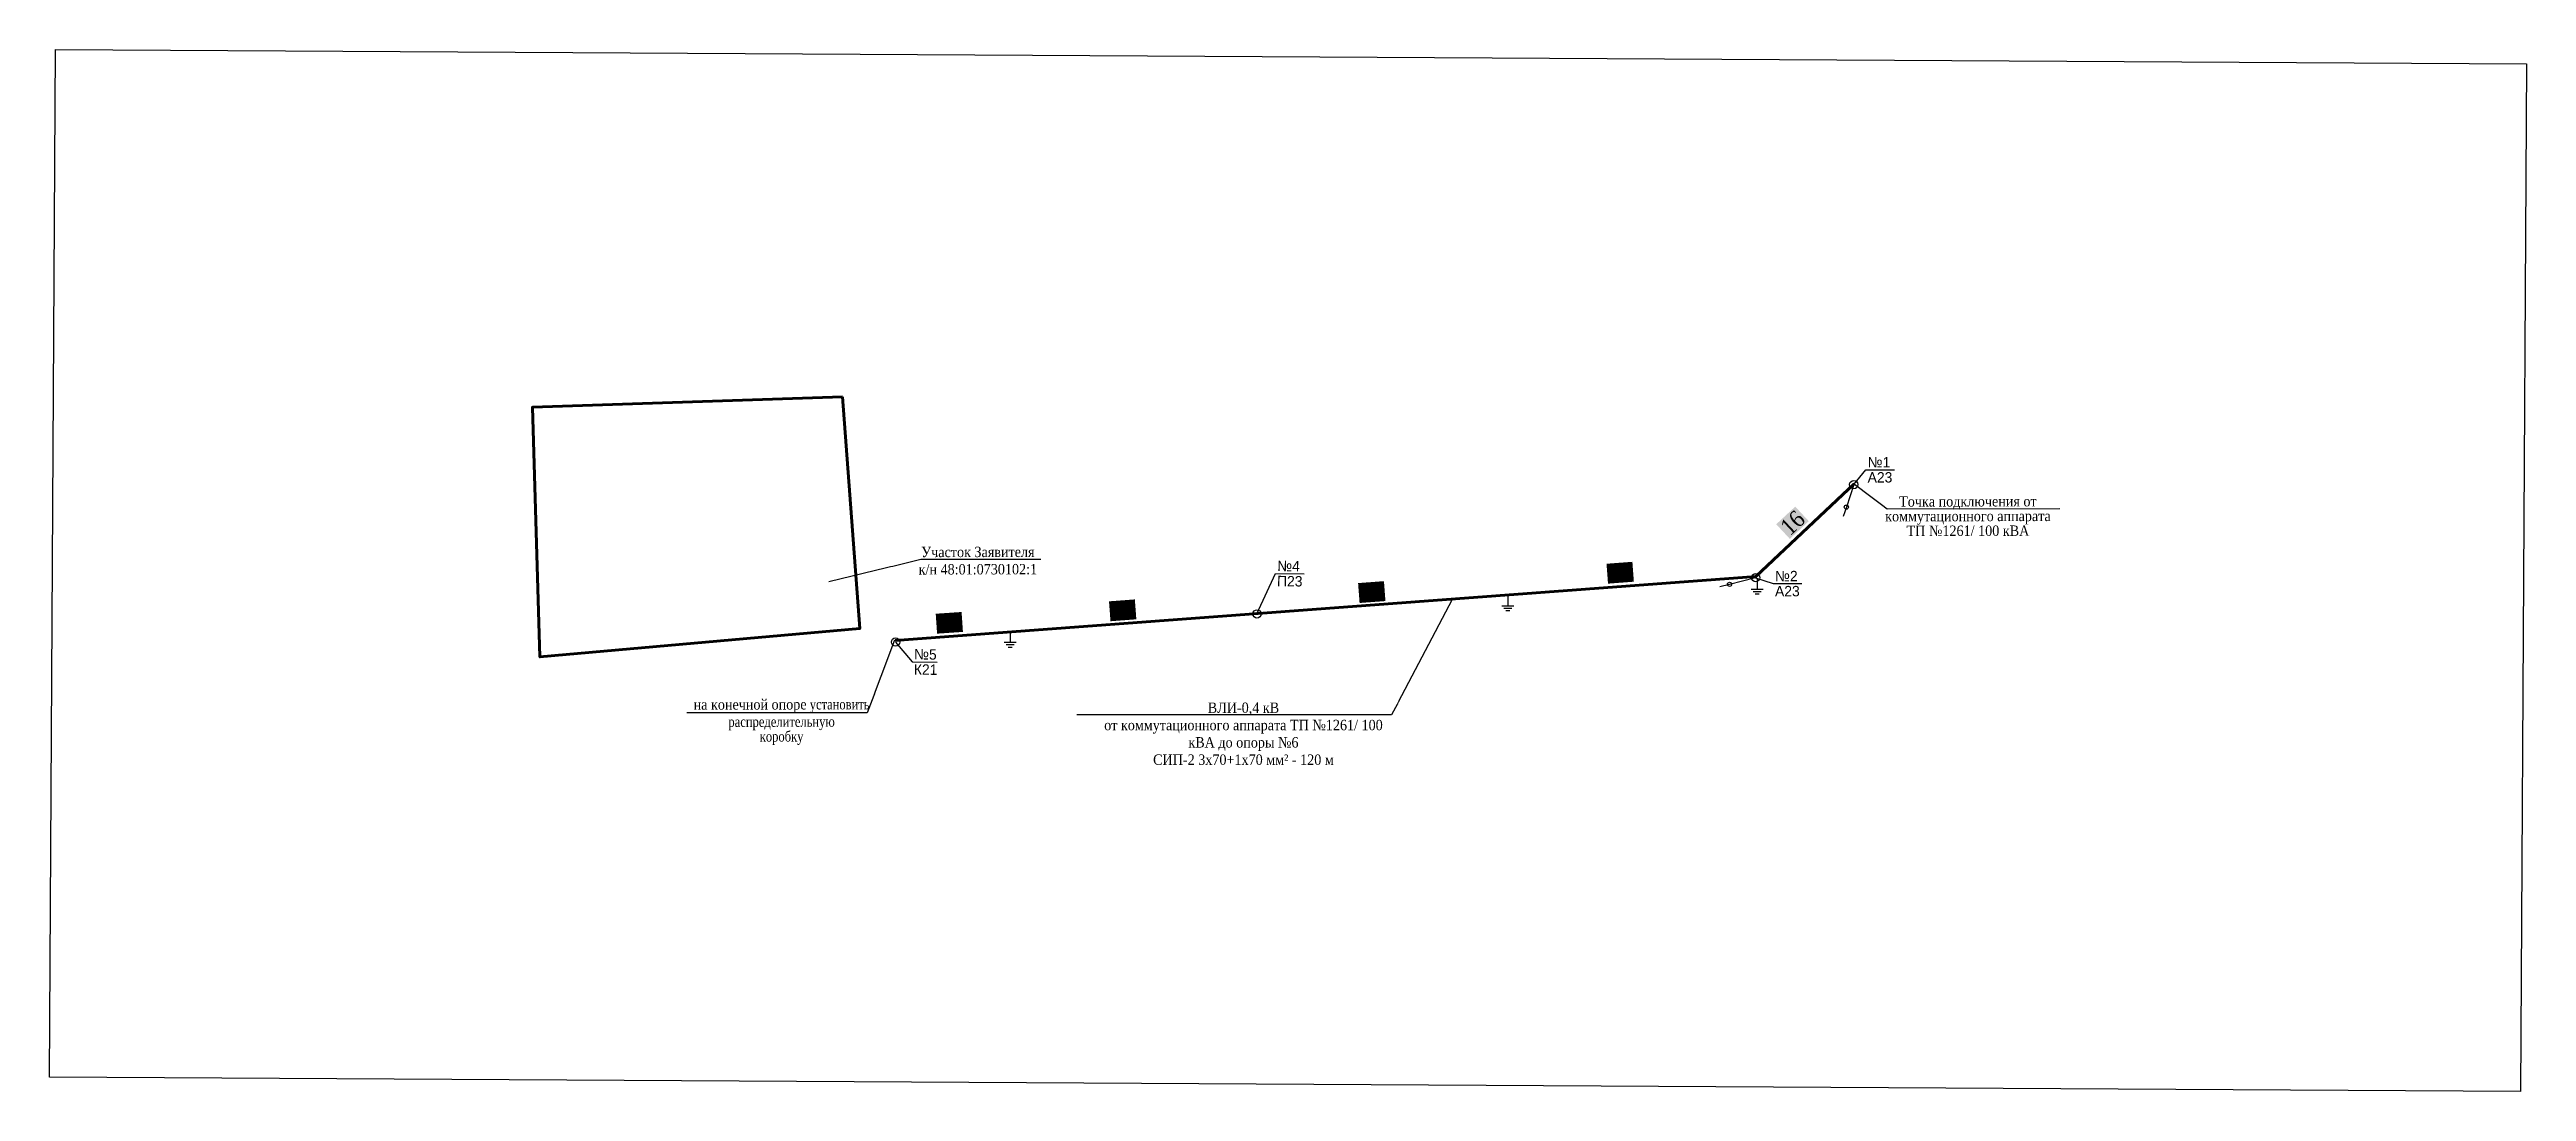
# Model space of a CAD drawing. Header units: millimetres. Extents: x 1216169 to 1216467, y 342674 to 342800.
import ezdxf
from ezdxf import colors
from ezdxf.entities.mleader import LeaderData, LeaderLine
from ezdxf.enums import TextEntityAlignment as Align
from ezdxf.math import Vec2, Vec3

# ---------------------------------------------------------------- set-up
doc = ezdxf.new("R2018")
doc.units = ezdxf.units.MM
doc.header["$XCLIPFRAME"] = 2
for name, color, linetype in [('Poli', 7, 'Continuous'), ('Чертеж', 7, 'Continuous'), ('Электрика', 7, 'Continuous')]:
    doc.layers.add(name, color=color, linetype=linetype)
doc.layers.add('Выноски', color=18, linetype='Continuous', true_color=0x000000)
doc.layers.add('ЛЭП - непечатный слой', color=6, linetype='Continuous', plot=False)
doc.styles.get("Standard").update_dxf_attribs({"font": 'Arial.ttf'})
doc.styles.add('стиль1', font='Times New Roman.ttf', dxfattribs={"width": 0.9, "height": 2})
doc.dimstyles.new('М 1-1000', dxfattribs={"dimtxt": 2, "dimasz": 2.5, "dimexe": 1.25, "dimexo": 0.625, "dimtad": 1, "dimdec": 0, "dimtxsty": 'стиль1', "dimblk": 'NONE', "dimcen": 2.5, "dimse1": 1, "dimse2": 1, "dimsd1": 1, "dimsd2": 1, "dimclrt": 5, "dimaunit": 1, "dimadec": 3, "dimazin": 0, "dimtfac": 1, "dimtdec": 0, "dimtofl": 0, "dimtmove": 0, "dimatfit": 3, "dimfxl": 1.25, "dimtfill": 2, "dimtfillclr": 7, "dimarcsym": 0})
picture_1 = doc.add_image_def('image1.png', size_in_pixel=(1625, 676))

# ---------------------------------------------------------------- blocks, each defined once
blk = doc.blocks.new('_None')
blk = doc.blocks.new('*D35')
at = {"layer": 'Defpoints', "color": 0, "linetype": 'ByBlock', "transparency": 16777216}
for p in [(1216386.459788177, 342747.5499884205), (1216386.461109315, 342747.5485675661), (1216374.62497757, 342736.545753229)]:
    blk.add_point(p, dxfattribs=at)
at = {"layer": 'Электрика', "color": 5, "linetype": 'ByBlock', "lineweight": 20, "transparency": 16777216, "insert": (1216379.036014488, 342742.8871208041), "char_height": 2, "attachment_point": 5, "rotation": 42.91727272686414, "style": 'стиль1', "bg_fill": 1, "box_fill_scale": 1.1, "bg_fill_color": 7, "bg_fill_true_color": 16777215, "bg_fill_transparency": 0}
blk.add_mtext('16', dxfattribs=at)
blk = doc.blocks.new('*U42')
at = {"color": 0}
for p, q in [((0, 0), (-0.0614707045763371, -1.290943462933201)), ((-0.7817270058068811, -1.25664710249338), (0.658785596654207, -1.325239823373023)), ((0.4039426189257951, -1.62373021131475), (-0.5563991160482686, -1.578001730728321)), ((0.1499685141255663, -1.903973438522115), (-0.3302023533613165, -1.881109198228908))]:
    blk.add_line(p, q, dxfattribs=at)
blk = doc.blocks.new('*D36')
at = {"layer": 'Defpoints', "color": 0, "linetype": 'ByBlock', "transparency": 16777216}
for p in [(1216374.618183898, 342736.443052525), (1216374.62497757, 342736.3522508245), (1216344.742944309, 342734.1165135845)]:
    blk.add_point(p, dxfattribs=at)
at = {"layer": 'Электрика', "color": 5, "linetype": 'ByBlock', "lineweight": 20, "transparency": 16777216, "insert": (1216358.298573836, 342736.8689330297), "char_height": 2, "attachment_point": 5, "rotation": 4.27882806493385, "style": 'стиль1', "bg_fill": 1, "box_fill_scale": 1.1, "bg_fill_color": 7, "bg_fill_true_color": 16777215, "bg_fill_transparency": 0}
blk.add_mtext('30', dxfattribs=at)
blk = doc.blocks.new('*D37')
at = {"layer": 'Defpoints', "color": 0, "linetype": 'ByBlock', "transparency": 16777216}
for p in [(1216314.861615963, 342731.7881342663), (1216344.736855552, 342734.1146732069), (1216344.743649224, 342734.0238715065)]:
    blk.add_point(p, dxfattribs=at)
at = {"layer": 'Электрика', "color": 5, "linetype": 'ByBlock', "lineweight": 20, "transparency": 16777216, "insert": (1216328.417245489, 342734.5405537117), "char_height": 2, "attachment_point": 5, "rotation": 4.27882806493385, "style": 'стиль1', "bg_fill": 1, "box_fill_scale": 1.1, "bg_fill_color": 7, "bg_fill_true_color": 16777215, "bg_fill_transparency": 0}
blk.add_mtext('30', dxfattribs=at)
blk = doc.blocks.new('*D38')
at = {"layer": 'Defpoints', "color": 0, "linetype": 'ByBlock', "transparency": 16777216}
for p in [(1216314.775871859, 342731.9185329839), (1216314.782665532, 342731.8277312835), (1216284.900632271, 342729.5919940434)]:
    blk.add_point(p, dxfattribs=at)
at = {"layer": 'Электрика', "color": 5, "linetype": 'ByBlock', "lineweight": 20, "transparency": 16777216, "insert": (1216298.456261797, 342732.3444134886), "char_height": 2, "attachment_point": 5, "rotation": 4.27882806493385, "style": 'стиль1', "bg_fill": 1, "box_fill_scale": 1.1, "bg_fill_color": 7, "bg_fill_true_color": 16777215, "bg_fill_transparency": 0}
blk.add_mtext('30', dxfattribs=at)
blk = doc.blocks.new('*D39')
at = {"layer": 'Defpoints', "color": 0, "linetype": 'ByBlock', "transparency": 16777216}
for p in [(1216271.034962807, 342728.790341225), (1216284.916140391, 342729.7376811818), (1216284.916891709, 342729.7266722777)]:
    blk.add_point(p, dxfattribs=at)
at = {"layer": 'Электрика', "color": 5, "linetype": 'ByBlock', "lineweight": 20, "transparency": 16777216, "insert": (1216277.605500056, 342730.8564762275), "char_height": 2, "attachment_point": 5, "rotation": 3.9041750572558276, "style": 'стиль1', "bg_fill": 1, "box_fill_scale": 1.1, "bg_fill_color": 7, "bg_fill_true_color": 16777215, "bg_fill_transparency": 0}
blk.add_mtext('14', dxfattribs=at)
blk = doc.blocks.new('*U40')
at = {"color": 0, "ltscale": 100}
blk.add_line((0, 0), (-0.891932497233498, -2.707437937380474), dxfattribs=at)
at = {"color": 0}
for points in [[(0, 0), (1.457068767389502, 1.775766919261464)], [(1.4570687673895, 1.775766919261464), (4.902501797362246, 1.775766919261464)]]:
    blk.add_lwpolyline(points, dxfattribs=at)
for centre, radius in [((0, 0), 0.5), ((-0.8919324972246847, -2.707437937383377), 0.2499999999999998)]:
    blk.add_circle(centre, radius, dxfattribs=at)
at = {"layer": 'ЛЭП - непечатный слой'}
blk.add_lwpolyline([(-0.8919324972246847, -2.707437937383377), (-1.26740759369278, -3.847182843900738)], dxfattribs=at)
at = {"color": 0, "flags": 8}
blk.add_attdef('SL_NUM', text='', height=1.25, dxfattribs=at).set_placement((1.666268733399283, 2.06501210505026), align=Align.BOTTOM_LEFT)
blk.add_attdef('SL_NAME', text='', height=1.25, dxfattribs=at).set_placement((1.666268733399283, 1.501102753440385), align=Align.TOP_LEFT)
blk = doc.blocks.new('*U41')
at = {"color": 0, "ltscale": 100}
blk.add_line((0, 0), (-3.136136101519122, -0.8068043313042061), dxfattribs=at)
at = {"color": 0}
for points in [[(0, 0), (2.122526542041669, -0.7197656049866578)], [(2.122526542041669, -0.7197656049866552), (5.567959572014414, -0.7197656049866552)]]:
    blk.add_lwpolyline(points, dxfattribs=at)
for centre, radius in [((0, 0), 0.5), ((-3.136136101516809, -0.8068043313131925), 0.2499999999999998)]:
    blk.add_circle(centre, radius, dxfattribs=at)
at = {"layer": 'ЛЭП - непечатный слой'}
blk.add_lwpolyline([(-3.136136101516809, -0.8068043313131925), (-4.298294602684978, -1.105781952821137)], dxfattribs=at)
at = {"color": 0, "flags": 8}
blk.add_attdef('SL_NUM', text='', height=1.25, dxfattribs=at).set_placement((2.331726508051451, -0.4305204191978591), align=Align.BOTTOM_LEFT)
blk.add_attdef('SL_NAME', text='', height=1.25, dxfattribs=at).set_placement((2.331726508051451, -0.9944297708077343), align=Align.TOP_LEFT)
blk = doc.blocks.new('Пл_ОпораК21')
at = {"color": 0}
for points in [[(1216295.495295177, 342749.1731676865), (1216297.504620718, 342746.7846828675)], [(1216297.504620718, 342746.7846828675), (1216300.515173719, 342746.7398989944)]]:
    blk.add_lwpolyline(points, dxfattribs=at)
blk.add_circle((1216295.495295177, 342749.1731676865), 0.5, dxfattribs=at)
at = {"color": 0, "flags": 8}
blk.add_attdef('SL_NAME', text='', height=1.25, rotation=359.1477520335234, dxfattribs=at).set_placement((1216297.709712191, 342746.506937449), align=Align.TOP_LEFT)
blk.add_attdef('SL_NUM', text='', height=1.25, rotation=359.1477520335234, dxfattribs=at).set_placement((1216297.71809977, 342747.0707844188), align=Align.BOTTOM_LEFT)
blk = doc.blocks.new('Пл_ОпораП23')
at = {"color": 0}
for points in [[(1216314.61064918, 342735.6517729791), (1216316.827023186, 342740.519212826)], [(1216316.827023186, 342740.519212826), (1216320.302821425, 342740.4675081368)]]:
    blk.add_lwpolyline(points, dxfattribs=at)
blk.add_circle((1216314.61064918, 342735.6517729791), 0.5, dxfattribs=at)
at = {"color": 0, "flags": 8}
blk.add_attdef('SL_NUM', text='', height=1.25, rotation=359.1477520335234, dxfattribs=at).set_placement((1216317.040502238, 342740.8053143774), align=Align.BOTTOM_LEFT)
blk.add_attdef('SL_NAME', text='', height=1.25, rotation=359.1477520335234, dxfattribs=at).set_placement((1216317.032114659, 342740.2414674075), align=Align.TOP_LEFT)

msp = doc.modelspace()

# ---------------------------------------------------------------- linework, layer by layer
at = {"color": 1, "lineweight": 70}
msp.add_lwpolyline([(1216264.76404285, 342758.032364811), (1216266.837196582, 342730.1564383157), (1216228.367894109, 342726.7593130923), (1216227.455734663, 342756.8014952694), (1216264.76404285, 342758.032364811)], dxfattribs=at)
at = {"layer": 'Poli', "lineweight": 70}
msp.add_lwpolyline([(1216386.444280056, 342747.5701604859), (1216374.612289108, 342736.4116463503), (1216271.10333952, 342728.7447672997)], dxfattribs=at)

# ---------------------------------------------------------------- block references
at = {"layer": 'Электрика'}
ref = msp.add_blockref('*U40', (1216386.393741782, 342747.4852616028), dxfattribs=at)
lines = msp.add_mtext('№1', dxfattribs={"layer": '0', "color": 0, "insert": (1216388.060010515, 342749.5502737079), "char_height": 1.25, "attachment_point": 7, "bg_fill": 3, "box_fill_scale": 1.1, "bg_fill_color": 256, "bg_fill_transparency": 0})
ref.add_attrib('SL_NUM', '', (1216388.060010515, 342749.5502737079)).embed_mtext(lines)
lines = msp.add_mtext('А23', dxfattribs={"layer": '0', "color": 0, "insert": (1216388.060010515, 342748.9863643562), "char_height": 1.25, "attachment_point": 1, "bg_fill": 3, "box_fill_scale": 1.1, "bg_fill_color": 256, "bg_fill_transparency": 0})
ref.add_attrib('SL_NAME', '', (1216388.060010515, 342748.9863643562)).embed_mtext(lines)
ref = msp.add_blockref('*U41', (1216374.587588307, 342736.2890414496), dxfattribs=at)
lines = msp.add_mtext('№2', dxfattribs={"layer": '0', "color": 0, "insert": (1216376.919314815, 342735.8585210304), "char_height": 1.25, "attachment_point": 7, "bg_fill": 3, "box_fill_scale": 1.1, "bg_fill_color": 256, "bg_fill_transparency": 0})
ref.add_attrib('SL_NUM', '', (1216376.919314815, 342735.8585210304)).embed_mtext(lines)
lines = msp.add_mtext('А23', dxfattribs={"layer": '0', "color": 0, "insert": (1216376.919314815, 342735.2946116787), "char_height": 1.25, "attachment_point": 1, "bg_fill": 3, "box_fill_scale": 1.1, "bg_fill_color": 256, "bg_fill_transparency": 0})
ref.add_attrib('SL_NAME', '', (1216376.919314815, 342735.2946116787)).embed_mtext(lines)
at = {"layer": 'Электрика', "rotation": 2.726187285099328}
for p in [(1216374.765255568, 342736.1934891994), (1216344.778897999, 342734.2005379381), (1216284.904658701, 342729.8014260943)]:
    msp.add_blockref('*U42', p, dxfattribs=at)

# ---------------------------------------------------------------- dimensions: what is measured, and where the dimension line sits
at = {"layer": 'Электрика', "color": 18, "linetype": 'ByBlock', "lineweight": 20, "true_color": 0x000000}
for base, p1, p2, angle, picture, middle in [((1216386.461109315, 342747.5485675661), (1216374.62497757, 342736.545753229), (1216386.459788177, 342747.5499884205), 42.91727272573992, '*D35', (1216380.154327406, 342741.6844000921)), ((1216374.618183898, 342736.443052525), (1216344.742944309, 342734.1165135845), (1216374.62497757, 342736.3522508245), 4.278828064711874, '*D36', (1216358.421106499, 342735.231206972))]:
    dim = msp.add_linear_dim(base=base, p1=p1, p2=p2, angle=angle, dimstyle='М 1-1000', override={"dimtxt": 1}, dxfattribs=at)
    dim.commit()
    dim.dimension.update_dxf_attribs({"geometry": picture, "text_midpoint": middle, "dimtype": 161})

# ---------------------------------------------------------------- pictures from other files: only their frames are drawn
at = {"color": 7}
image = msp.add_image(picture_1, insert=(1216169.377182863, 342676.1991499647), size_in_units=(297.21083792005487, 123.63970857474283), rotation=-0.3339972256326479, dxfattribs=dict(at, fade=35))
image.set_boundary_path([(-0.5, -0.5), (1624.5, 675.4999999999999)])
image.dxf.clipping = 0

# ---------------------------------------------------------------- next in the draw order: leaders
at = {"layer": 'Выноски', "color": 0, "lineweight": 20}
ml = msp.add_multileader_mtext('Standard', dxfattribs=at)
ml.set_content('\\pxsm0.85;Точка подключения от коммутационного аппарата ТП №1261/ 100 кВА', style='стиль1')
ml.set_leader_properties(lineweight=30)
ml.set_arrow_properties(name='NONE')
ml.build(insert=Vec2(0, 0))
ml.multileader.update_dxf_attribs({"text_left_attachment_type": 6, "text_right_attachment_type": 6, "dogleg_length": 0, "arrow_head_size": 1.5})
ctx = ml.context
ctx.base_point, ctx.char_height, ctx.arrow_head_size, ctx.landing_gap_size, ctx.plane_origin, ctx.plane_x_axis, ctx.plane_y_axis = Vec3(1216390.409952114, 342744.5862269431), 1.25, 1.5, 0, Vec3(1216604.648783925, 342876.6811829727), Vec3(0.9999984387818676, 0.0017670409807548, 6.71e-14), Vec3(-0.0017670409807548, 0.9999984387818676, -4.41e-14)
ctx.left_attachment, ctx.right_attachment, ctx.text_align_type = 6, 6, 1
notes = []
notes.append((ctx, [(0, (1, 1, 0), (1216390.409952114, 342744.5862269431), (0.9999984387818676, 0.0017670409807548, 6.71e-14), 0, [(0, [(1216386.46190292, 342747.5298163552)], 0, [])])]))
ctx.mtext.insert, ctx.mtext.text_direction, ctx.mtext.rotation, ctx.mtext.width, ctx.mtext.defined_height, ctx.mtext.alignment, ctx.mtext.flow_direction = Vec3(1216400.117812708, 342746.1033834993), Vec3(0.9999984387818676, 0.0017670409807548, 6.71e-14), 0.0017670419003342, 20.55153174626537, 2.991313704296847, 2, 5
ctx.mtext.has_bg_fill, ctx.mtext.bg_color, ctx.mtext.bg_scale_factor, ctx.mtext.bg_transparency, ctx.mtext.use_window_bg_color = 1, -1027028792, 1.5, 0, 1
ml = msp.add_multileader_mtext('Standard', dxfattribs=at)
ml.set_content('Участок Заявителя\\Pк/н 48:01:0730102:1', style='стиль1')
ml.set_leader_properties(lineweight=30)
ml.set_arrow_properties(name='NONE')
ml.build(insert=Vec2(0, 0))
ml.multileader.update_dxf_attribs({"text_left_attachment_type": 6, "text_right_attachment_type": 6, "dogleg_length": 0, "arrow_head_size": 1.5})
ctx = ml.context
ctx.base_point, ctx.char_height, ctx.arrow_head_size, ctx.landing_gap_size, ctx.plane_origin, ctx.plane_x_axis, ctx.plane_y_axis = Vec3(1216274.193099596, 342738.5027620706), 1.25, 1.5, 0, Vec3(1216320.841337646, 342840.2995885948), Vec3(0.9999984387818676, 0.0017670409807548, 6.71e-14), Vec3(-0.0017670409807548, 0.9999984387818676, -4.41e-14)
ctx.left_attachment, ctx.right_attachment, ctx.text_align_type = 6, 6, 1
notes.append((ctx, [(0, (1, 1, 0), (1216274.193099596, 342738.5027620706), (0.9999984387818676, 0.0017670409807548, 6.71e-14), 0, [(0, [(1216263.105378883, 342735.8083521743)], 0, [])])]))
ctx.mtext.insert, ctx.mtext.text_direction, ctx.mtext.rotation, ctx.mtext.width, ctx.mtext.defined_height, ctx.mtext.alignment, ctx.mtext.flow_direction = Vec3(1216281.034526309, 342740.0148535126), Vec3(0.9999984387818676, 0.0017670409807548, 6.71e-14), 0.0017670419003342, 19.50931502901475, 6.277348553265917, 2, 5
ctx.mtext.has_bg_fill, ctx.mtext.bg_color, ctx.mtext.bg_scale_factor, ctx.mtext.bg_transparency, ctx.mtext.use_window_bg_color = 1, -1027028792, 1.5, 0, 1
ml = msp.add_multileader_mtext('Standard', dxfattribs=at)
ml.set_content('на конечной опоре{\\W0.8; установить\\P\\pxsm0.85;распределительную \\Pкоробку}', style='стиль1')
ml.set_leader_properties(lineweight=30)
ml.set_arrow_properties(name='NONE')
ml.build(insert=Vec2(0, 0))
ml.multileader.update_dxf_attribs({"text_left_attachment_type": 6, "text_right_attachment_type": 6, "dogleg_length": 0, "arrow_head_size": 1.5})
ctx = ml.context
ctx.base_point, ctx.char_height, ctx.arrow_head_size, ctx.landing_gap_size, ctx.plane_origin, ctx.plane_x_axis, ctx.plane_y_axis = Vec3(1216247.128837816, 342720.0089505244), 1.25, 1.5, 0, Vec3(1216454.150274276, 342843.5638146955), Vec3(0.9999984387818676, 0.0017670409807548, 6.71e-14), Vec3(-0.0017670409807548, 0.9999984387818676, -4.41e-14)
ctx.left_attachment, ctx.right_attachment, ctx.text_align_type = 6, 6, 1
notes.append((ctx, [(1, (1, 1, 0), (1216267.727399745, 342720.0453490843), (-0.9999984387818676, -0.0017670409807548, -6.71e-14), 0, [(0, [(1216271.011700627, 342728.769795603)], 0, [])])]))
ctx.mtext.insert, ctx.mtext.text_direction, ctx.mtext.rotation, ctx.mtext.width, ctx.mtext.defined_height, ctx.mtext.alignment, ctx.mtext.flow_direction = Vec3(1216257.425206094, 342721.6754889757), Vec3(0.9999984387818676, 0.0017670409807548, 6.71e-14), 0.0017670419003342, 21.49465434786618, 2.989647165408112, 2, 5
ctx.mtext.has_bg_fill, ctx.mtext.bg_color, ctx.mtext.bg_scale_factor, ctx.mtext.bg_transparency, ctx.mtext.use_window_bg_color = 1, -1027028792, 1.5, 0, 1
at = {"layer": 'Чертеж', "lineweight": 20}
ml = msp.add_multileader_mtext('Standard', dxfattribs=at)
ml.set_content('ВЛИ-0,4 кВ\\Pот коммутационного аппарата ТП №1261/ 100 кВА до опоры №6\\PСИП-2 3х70+1х70 мм² - 120 м ', color=256, style='стиль1')
ml.set_leader_properties(color=256, linetype='ByLayer', lineweight=25)
ml.set_arrow_properties(name='NONE')
ml.build(insert=Vec2(0, 0))
ml.multileader.update_dxf_attribs({"text_left_attachment_type": 6, "text_right_attachment_type": 6, "dogleg_length": 0, "arrow_head_size": 0})
ctx = ml.context
ctx.base_point, ctx.char_height, ctx.arrow_head_size, ctx.landing_gap_size, ctx.plane_origin, ctx.plane_x_axis, ctx.plane_y_axis = Vec3(1216295.163801991, 342719.7678958137), 1.25, 0, 1.5, Vec3(1216972.662717618, 342951.5826070892), Vec3(1, 0, 1e-16), Vec3(0, 1, -1e-16)
ctx.left_attachment, ctx.right_attachment, ctx.text_align_type = 6, 6, 1
notes.append((ctx, [(1, (1, 1, 0), (1216330.802590744, 342719.7678958137), (-1, 0, -1e-16), 0, [(0, [(1216338.10405895, 342733.6790786123)], 0, [])])]))
ctx.mtext.insert, ctx.mtext.text_direction, ctx.mtext.width, ctx.mtext.defined_height, ctx.mtext.alignment, ctx.mtext.flow_direction = Vec3(1216312.983196367, 342721.2678958137), Vec3(1, 0, 1e-16), 35.98746822494127, 9.459389336167893, 2, 5
ctx.mtext.has_bg_fill, ctx.mtext.bg_color, ctx.mtext.bg_scale_factor, ctx.mtext.bg_transparency, ctx.mtext.use_window_bg_color = 1, -1027028792, 1.5, 0, 1
for ctx, leaders in notes:
    for number, flags, end, landing, length, lines in leaders:
        leader = LeaderData()
        leader.index, (leader.has_last_leader_line, leader.has_dogleg_vector, leader.attachment_direction) = number, flags
        leader.last_leader_point, leader.dogleg_vector, leader.dogleg_length = Vec3(end), Vec3(landing), length
        for number, points, colour, breaks in lines:
            line = LeaderLine()
            line.index, line.vertices, line.color, line.breaks = number, Vec3.list(points), colors.encode_raw_color(colour), breaks
            leader.lines.append(line)
        ctx.leaders.append(leader)

# ---------------------------------------------------------------- next in the draw order: block references
ref = msp.add_blockref('Пл_ОпораП23', (0, -3.724440980877261))
lines = msp.add_mtext('П23', dxfattribs={"color": 0, "insert": (1216317.032114659, 342736.5170264267), "char_height": 1.249999999999999, "attachment_point": 1, "rotation": 359.14775203352343, "bg_fill": 3, "box_fill_scale": 1.1, "bg_fill_color": 256, "bg_fill_transparency": 0})
ref.add_attrib('SL_NAME', '', (1216317.032114659, 342736.5170264267)).embed_mtext(lines)
lines = msp.add_mtext('№4', dxfattribs={"color": 0, "insert": (1216317.040502238, 342737.0808733964), "char_height": 1.249999999999999, "attachment_point": 7, "rotation": 359.14775203352343, "bg_fill": 3, "box_fill_scale": 1.1, "bg_fill_color": 256, "bg_fill_transparency": 0})
ref.add_attrib('SL_NUM', '', (1216317.040502238, 342737.0808733964)).embed_mtext(lines)
ref = msp.add_blockref('Пл_ОпораК21', (-24.36206909525208, -20.6277542913449))
lines = msp.add_mtext('К21', dxfattribs={"color": 0, "insert": (1216273.347643096, 342725.8791831576), "char_height": 1.249999999999999, "attachment_point": 1, "rotation": 359.14775203352343, "bg_fill": 3, "box_fill_scale": 1.1, "bg_fill_color": 256, "bg_fill_transparency": 0})
ref.add_attrib('SL_NAME', '', (1216273.347643096, 342725.8791831576)).embed_mtext(lines)
lines = msp.add_mtext('№5', dxfattribs={"color": 0, "insert": (1216273.356030675, 342726.4430301275), "char_height": 1.249999999999999, "attachment_point": 7, "rotation": 359.14775203352343, "bg_fill": 3, "box_fill_scale": 1.1, "bg_fill_color": 256, "bg_fill_transparency": 0})
ref.add_attrib('SL_NUM', '', (1216273.356030675, 342726.4430301275)).embed_mtext(lines)

# ---------------------------------------------------------------- next in the draw order: dimensions: what is measured, and where the dimension line sits
at = {"layer": 'Электрика', "color": 18, "linetype": 'ByBlock', "lineweight": 20, "true_color": 0x000000}
for base, p1, p2, angle, picture, middle in [((1216344.736855552, 342734.1146732069), (1216314.861615963, 342731.7881342664), (1216344.743649224, 342734.0238715065), 4.278828064933846, '*D37', (1216328.539778153, 342732.902827654)), ((1216284.916891709, 342729.7266722777), (1216271.034962807, 342728.790341225), (1216284.916140391, 342729.7376811818), 3.904175057799394, '*D39', (1216277.71614304, 342729.2352473325)), ((1216314.775871859, 342731.9185329839), (1216284.900632271, 342729.5919940434), (1216314.782665532, 342731.8277312835), 4.278828064933846, '*D38', (1216298.578794461, 342730.7066874309))]:
    dim = msp.add_linear_dim(base=base, p1=p1, p2=p2, angle=angle, dimstyle='М 1-1000', override={"dimtxt": 1}, dxfattribs=at)
    dim.commit()
    dim.dimension.update_dxf_attribs({"geometry": picture, "text_midpoint": middle, "dimtype": 161})

doc.saveas('drawing.dxf')
